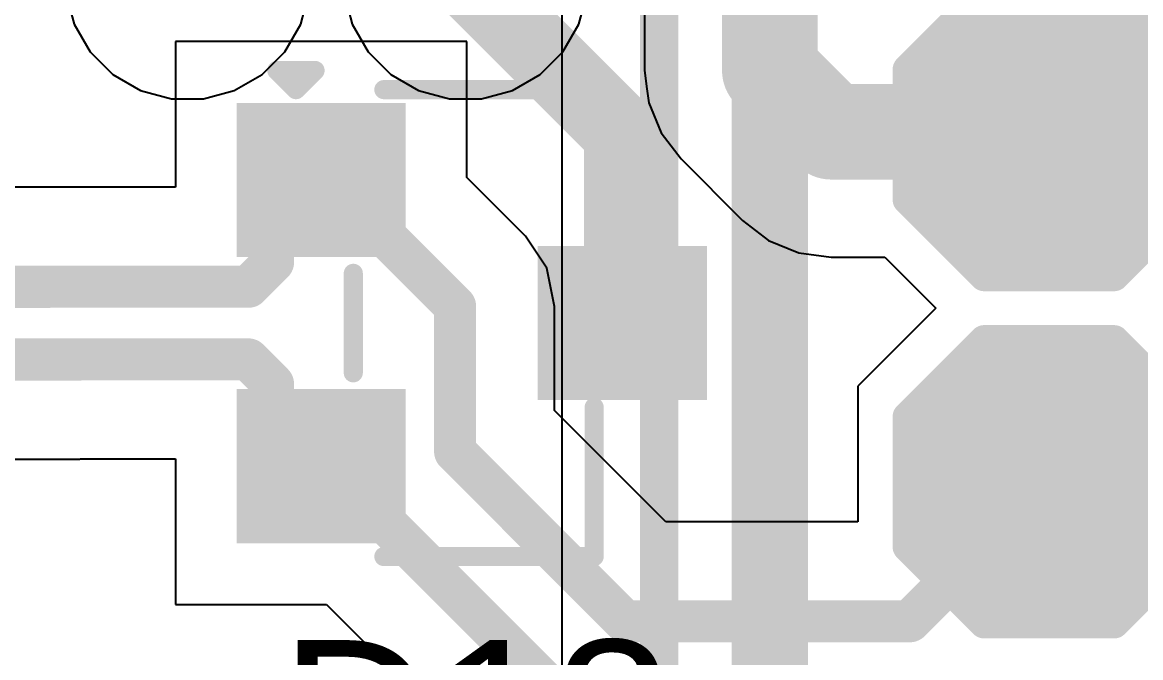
# Model space of a CAD drawing. Header units: inches. Extents: x -3 to 5437, y -3 to 5435.
# Drawn here: x 31.2 to 38.63, y 89.75 to 93.97 of the extents above; entities that cross this region are included whole.
import ezdxf

# ---------------------------------------------------------------- set-up
doc = ezdxf.new("R2010")
doc.units = ezdxf.units.IN
for name, color, linetype in [('Bottom Layer', 5, 'Continuous'), ('PWR', 76, 'Continuous'), ('Top Layer', 1, 'Continuous'), ('Top Overlay', 2, 'Continuous'), ('Top Paste', 8, 'Continuous'), ('Top Solder', 216, 'Continuous')]:
    doc.layers.add(name, color=color, linetype=linetype)
doc.styles.add('Arial', font='', dxfattribs={"height": 0.2})
doc.styles.get('Arial').set_extended_font_data('Arial')

# ---------------------------------------------------------------- blocks, each defined once
blk = doc.blocks.new('T__________90')
at = {"layer": 'Top Layer'}
blk.add_hatch(color=1, dxfattribs=at).paths.add_polyline_path([(0.381, 0.762), (-0.381, 0.762), (-0.762, 0.381), (-0.762, -0.381), (-0.381, -0.762), (0.381, -0.762), (0.762, -0.381), (0.762, 0.381)])
at = {"layer": 'Top Paste'}
blk.add_hatch(color=8, dxfattribs=at).paths.add_polyline_path([(0.381, 0.762), (-0.381, 0.762), (-0.762, 0.381), (-0.762, -0.381), (-0.381, -0.762), (0.381, -0.762), (0.762, -0.381), (0.762, 0.381)])
at = {"layer": 'Top Solder'}
blk.add_hatch(color=216, dxfattribs=at).paths.add_polyline_path([(0.4318, 0.8636), (-0.4318, 0.8636), (-0.8636, 0.4318), (-0.8636, -0.4318), (-0.4318, -0.8636), (0.4318, -0.8636), (0.8636, -0.4318), (0.8636, 0.4318)])
at = {"layer": 'Top Overlay'}
for points in [[(-0.9398, 0.4318, 0.2, 0.2, 0), (-0.4318, 0.9398, 0.2, 0.2, 0)], [(-0.4318, 0.9398, 0.2, 0.2, 0), (0.4318, 0.9398, 0.2, 0.2, 0)], [(0.4318, 0.9398, 0.2, 0.2, 0), (0.9398, 0.4318, 0.2, 0.2, 0)], [(-0.9398, -0.4318, 0.2, 0.2, 0), (-0.9398, 0.4318, 0.2, 0.2, 0)], [(0.9398, -0.4318, 0.2, 0.2, 0), (0.9398, 0.4318, 0.2, 0.2, 0)], [(-0.9398, -0.4318, 0.2, 0.2, 0), (-0.4318, -0.9398, 0.2, 0.2, 0)], [(0.4318, -0.9398, 0.2, 0.2, 0), (0.9398, -0.4318, 0.2, 0.2, 0)], [(-0.4318, -0.9398, 0.2, 0.2, 0), (0.4318, -0.9398, 0.2, 0.2, 0)]]:
    blk.add_lwpolyline(points, format="xyseb", dxfattribs=at)
for points in [[(-0.4818, 0.9398, 0.1, 0.1, 1), (-0.3818, 0.9398, 0.1, 0.1, 1)], [(-0.4818, 0.9398, 0.1, 0.1, 1), (-0.3818, 0.9398, 0.1, 0.1, 1)], [(0.3818, 0.9398, 0.1, 0.1, 1), (0.4818, 0.9398, 0.1, 0.1, 1)], [(0.3818, 0.9398, 0.1, 0.1, 1), (0.4818, 0.9398, 0.1, 0.1, 1)], [(-0.9898, 0.4318, 0.1, 0.1, 1), (-0.8898, 0.4318, 0.1, 0.1, 1)], [(-0.9898, 0.4318, 0.1, 0.1, 1), (-0.8898, 0.4318, 0.1, 0.1, 1)], [(0.8898, 0.4318, 0.1, 0.1, 1), (0.9898, 0.4318, 0.1, 0.1, 1)], [(0.8898, 0.4318, 0.1, 0.1, 1), (0.9898, 0.4318, 0.1, 0.1, 1)], [(-0.9898, -0.4318, 0.1, 0.1, 1), (-0.8898, -0.4318, 0.1, 0.1, 1)], [(-0.9898, -0.4318, 0.1, 0.1, 1), (-0.8898, -0.4318, 0.1, 0.1, 1)], [(0.8898, -0.4318, 0.1, 0.1, 1), (0.9898, -0.4318, 0.1, 0.1, 1)], [(0.8898, -0.4318, 0.1, 0.1, 1), (0.9898, -0.4318, 0.1, 0.1, 1)], [(-0.4818, -0.9398, 0.1, 0.1, 1), (-0.3818, -0.9398, 0.1, 0.1, 1)], [(-0.4818, -0.9398, 0.1, 0.1, 1), (-0.3818, -0.9398, 0.1, 0.1, 1)], [(0.3818, -0.9398, 0.1, 0.1, 1), (0.4818, -0.9398, 0.1, 0.1, 1)], [(0.3818, -0.9398, 0.1, 0.1, 1), (0.4818, -0.9398, 0.1, 0.1, 1)]]:
    blk.add_lwpolyline(points, format="xyseb", close=True, dxfattribs=at)
blk = doc.blocks.new('T__________91')
at = {"layer": 'Top Layer'}
blk.add_hatch(color=1, dxfattribs=at).paths.add_polyline_path([(0.381, 0.762), (-0.381, 0.762), (-0.762, 0.381), (-0.762, -0.381), (-0.381, -0.762), (0.381, -0.762), (0.762, -0.381), (0.762, 0.381)])
at = {"layer": 'Top Paste'}
blk.add_hatch(color=8, dxfattribs=at).paths.add_polyline_path([(0.381, 0.762), (-0.381, 0.762), (-0.762, 0.381), (-0.762, -0.381), (-0.381, -0.762), (0.381, -0.762), (0.762, -0.381), (0.762, 0.381)])
at = {"layer": 'Top Solder'}
blk.add_hatch(color=216, dxfattribs=at).paths.add_polyline_path([(0.4318, 0.8636), (-0.4318, 0.8636), (-0.8636, 0.4318), (-0.8636, -0.4318), (-0.4318, -0.8636), (0.4318, -0.8636), (0.8636, -0.4318), (0.8636, 0.4318)])
at = {"layer": 'Top Overlay'}
for points in [[(-0.9398, 0.4318, 0.2, 0.2, 0), (-0.4318, 0.9398, 0.2, 0.2, 0)], [(-0.4318, 0.9398, 0.2, 0.2, 0), (0.4318, 0.9398, 0.2, 0.2, 0)], [(0.4318, 0.9398, 0.2, 0.2, 0), (0.9398, 0.4318, 0.2, 0.2, 0)], [(-0.9398, -0.4318, 0.2, 0.2, 0), (-0.9398, 0.4318, 0.2, 0.2, 0)], [(0.9398, -0.4318, 0.2, 0.2, 0), (0.9398, 0.4318, 0.2, 0.2, 0)], [(-0.9398, -0.4318, 0.2, 0.2, 0), (-0.4318, -0.9398, 0.2, 0.2, 0)], [(0.4318, -0.9398, 0.2, 0.2, 0), (0.9398, -0.4318, 0.2, 0.2, 0)], [(-0.4318, -0.9398, 0.2, 0.2, 0), (0.4318, -0.9398, 0.2, 0.2, 0)]]:
    blk.add_lwpolyline(points, format="xyseb", dxfattribs=at)
for points in [[(-0.4818, 0.9398, 0.1, 0.1, 1), (-0.3818, 0.9398, 0.1, 0.1, 1)], [(-0.4818, 0.9398, 0.1, 0.1, 1), (-0.3818, 0.9398, 0.1, 0.1, 1)], [(0.3818, 0.9398, 0.1, 0.1, 1), (0.4818, 0.9398, 0.1, 0.1, 1)], [(0.3818, 0.9398, 0.1, 0.1, 1), (0.4818, 0.9398, 0.1, 0.1, 1)], [(-0.9898, 0.4318, 0.1, 0.1, 1), (-0.8898, 0.4318, 0.1, 0.1, 1)], [(-0.9898, 0.4318, 0.1, 0.1, 1), (-0.8898, 0.4318, 0.1, 0.1, 1)], [(0.8898, 0.4318, 0.1, 0.1, 1), (0.9898, 0.4318, 0.1, 0.1, 1)], [(0.8898, 0.4318, 0.1, 0.1, 1), (0.9898, 0.4318, 0.1, 0.1, 1)], [(-0.9898, -0.4318, 0.1, 0.1, 1), (-0.8898, -0.4318, 0.1, 0.1, 1)], [(-0.9898, -0.4318, 0.1, 0.1, 1), (-0.8898, -0.4318, 0.1, 0.1, 1)], [(0.8898, -0.4318, 0.1, 0.1, 1), (0.9898, -0.4318, 0.1, 0.1, 1)], [(0.8898, -0.4318, 0.1, 0.1, 1), (0.9898, -0.4318, 0.1, 0.1, 1)], [(-0.4818, -0.9398, 0.1, 0.1, 1), (-0.3818, -0.9398, 0.1, 0.1, 1)], [(-0.4818, -0.9398, 0.1, 0.1, 1), (-0.3818, -0.9398, 0.1, 0.1, 1)], [(0.3818, -0.9398, 0.1, 0.1, 1), (0.4818, -0.9398, 0.1, 0.1, 1)], [(0.3818, -0.9398, 0.1, 0.1, 1), (0.4818, -0.9398, 0.1, 0.1, 1)]]:
    blk.add_lwpolyline(points, format="xyseb", close=True, dxfattribs=at)
blk = doc.blocks.new('S___23_211')
at = {"layer": 'Top Layer'}
for points in [[(-0.41, 1.46), (0.41, 1.46), (0.41, 0.54), (-0.41, 0.54)], [(-1.36, -0.54), (-0.54, -0.54), (-0.54, -1.46), (-1.36, -1.46)], [(0.54, -0.54), (1.36, -0.54), (1.36, -1.46), (0.54, -1.46)]]:
    blk.add_hatch(color=1, dxfattribs=at).paths.add_polyline_path(points)
at = {"layer": 'Top Paste'}
for points in [[(-0.41, 1.46), (0.41, 1.46), (0.41, 0.54), (-0.41, 0.54)], [(-1.36, -0.54), (-0.54, -0.54), (-0.54, -1.46), (-1.36, -1.46)], [(0.54, -0.54), (1.36, -0.54), (1.36, -1.46), (0.54, -1.46)]]:
    blk.add_hatch(color=8, dxfattribs=at).paths.add_polyline_path(points)
at = {"layer": 'Top Solder'}
for points in [[(-0.5116, 1.5616), (0.5116, 1.5616), (0.5116, 0.4384), (-0.5116, 0.4384)], [(-1.4616, -0.4384), (-0.4384, -0.4384), (-0.4384, -1.5616), (-1.4616, -1.5616)], [(0.4384, -0.4384), (1.4616, -0.4384), (1.4616, -1.5616), (0.4384, -1.5616)]]:
    blk.add_hatch(color=216, dxfattribs=at).paths.add_polyline_path(points)
at = {"layer": 'Top Overlay'}
for points in [[(-1.5494, -0.5842, 0.127, 0.127, 0), (-1.5494, 0.8128, 0.127, 0.127, 0)], [(-0.5588, 0.8128, 0.127, 0.127, 0), (-1.5494, 0.8128, 0.127, 0.127, 0)], [(1.5494, 0.8128, 0.127, 0.127, 0), (0.5588, 0.8128, 0.127, 0.127, 0)], [(1.5494, -0.5842, 0.127, 0.127, 0), (1.5494, 0.8128, 0.127, 0.127, 0)], [(0.3302, -0.7874, 0.127, 0.127, 0), (-0.3302, -0.7874, 0.127, 0.127, 0)], [(-1.5494, -1.1684, 0.127, 0.127, 0), (-1.6764, -1.0414, 0.127, 0.127, 0)], [(-1.6764, -1.2954, 0.127, 0.127, 0), (-1.6764, -1.0414, 0.127, 0.127, 0)], [(-1.6764, -1.2954, 0.127, 0.127, 0), (-1.5494, -1.1684, 0.127, 0.127, 0)]]:
    blk.add_lwpolyline(points, format="xyseb", dxfattribs=at)
for points in [[(-1.5812, 0.8128, 0.0635, 0.0635, 1), (-1.5176, 0.8128, 0.0635, 0.0635, 1)], [(-1.5812, 0.8128, 0.0635, 0.0635, 1), (-1.5176, 0.8128, 0.0635, 0.0635, 1)], [(-0.5905, 0.8128, 0.0635, 0.0635, 1), (-0.5271, 0.8128, 0.0635, 0.0635, 1)], [(0.5271, 0.8128, 0.0635, 0.0635, 1), (0.5905, 0.8128, 0.0635, 0.0635, 1)], [(1.5176, 0.8128, 0.0635, 0.0635, 1), (1.5812, 0.8128, 0.0635, 0.0635, 1)], [(1.5176, 0.8128, 0.0635, 0.0635, 1), (1.5812, 0.8128, 0.0635, 0.0635, 1)], [(-1.5812, -0.5842, 0.0635, 0.0635, 1), (-1.5176, -0.5842, 0.0635, 0.0635, 1)], [(1.5176, -0.5842, 0.0635, 0.0635, 1), (1.5812, -0.5842, 0.0635, 0.0635, 1)], [(-0.3619, -0.7874, 0.0635, 0.0635, 1), (-0.2984, -0.7874, 0.0635, 0.0635, 1)], [(0.2984, -0.7874, 0.0635, 0.0635, 1), (0.3619, -0.7874, 0.0635, 0.0635, 1)], [(-1.7082, -1.0414, 0.0635, 0.0635, 1), (-1.6446, -1.0414, 0.0635, 0.0635, 1)], [(-1.7082, -1.0414, 0.0635, 0.0635, 1), (-1.6446, -1.0414, 0.0635, 0.0635, 1)], [(-1.5812, -1.1684, 0.0635, 0.0635, 1), (-1.5176, -1.1684, 0.0635, 0.0635, 1)], [(-1.5812, -1.1684, 0.0635, 0.0635, 1), (-1.5176, -1.1684, 0.0635, 0.0635, 1)], [(-1.7082, -1.2954, 0.0635, 0.0635, 1), (-1.6446, -1.2954, 0.0635, 0.0635, 1)], [(-1.7082, -1.2954, 0.0635, 0.0635, 1), (-1.6446, -1.2954, 0.0635, 0.0635, 1)]]:
    blk.add_lwpolyline(points, format="xyseb", close=True, dxfattribs=at)

msp = doc.modelspace()

# ---------------------------------------------------------------- linework, layer by layer
at = {"layer": 'Bottom Layer'}
msp.add_line((34.7856, 96.762), (34.7856, 86.0221), dxfattribs=at)
for points in [[(35.433, 86.0221, 0.254, 0.254, 0), (35.433, 97.2566, 0.254, 0.254, 0)], [(36.1681, 88.0367, 0.508, 0.508, 0), (36.1681, 95.7228, 0.508, 0.508, 0)]]:
    msp.add_lwpolyline(points, format="xyseb", dxfattribs=at)
at = {"layer": 'PWR'}
for p, q in [((31.4906, 94.1631), (31.5456, 93.9576)), ((33.0515, 93.9576), (33.1066, 94.1631)), ((33.3389, 94.1631), (33.394, 93.9576)), ((34.8999, 93.9576), (34.9549, 94.1631)), ((31.5456, 93.9576), (31.652, 93.7733)), ((32.9451, 93.7733), (33.0515, 93.9576)), ((33.394, 93.9576), (33.5004, 93.7733)), ((34.7935, 93.7733), (34.8999, 93.9576)), ((31.652, 93.7733), (31.8024, 93.6229)), ((32.7947, 93.6229), (32.9451, 93.7733)), ((33.5004, 93.7733), (33.6508, 93.6229)), ((34.6431, 93.6229), (34.7935, 93.7733)), ((31.8024, 93.6229), (31.9867, 93.5165)), ((32.6104, 93.5165), (32.7947, 93.6229)), ((33.6508, 93.6229), (33.8351, 93.5165)), ((34.4588, 93.5165), (34.6431, 93.6229)), ((31.9867, 93.5165), (32.1922, 93.4614)), ((32.1922, 93.4614), (32.4049, 93.4614)), ((32.4049, 93.4614), (32.6104, 93.5165)), ((33.8351, 93.5165), (34.0406, 93.4614)), ((34.0406, 93.4614), (34.2533, 93.4614)), ((34.2533, 93.4614), (34.4588, 93.5165))]:
    msp.add_line(p, q, dxfattribs=at)
at = {"layer": 'Top Layer'}
for p, q in [((35.3355, 94.7148), (35.3355, 93.6513)), ((34.1564, 93.8414), (32.2204, 93.8414)), ((32.2204, 93.8414), (32.2204, 92.8751)), ((34.1564, 92.9393), (34.1564, 93.8414)), ((35.3355, 93.6513), (35.3497, 93.5436)), ((35.3497, 93.5436), (35.3638, 93.4358)), ((35.3638, 93.4358), (35.447, 93.235)), ((35.447, 93.235), (35.5793, 93.0626)), ((35.5793, 93.0626), (35.9872, 92.6546)), ((31.3812, 92.8745), (30.2364, 92.8745)), ((31.3842, 92.8751), (31.3812, 92.8745)), ((32.2204, 92.8751), (31.3842, 92.8751)), ((34.5444, 92.5513), (34.1564, 92.9393)), ((35.9872, 92.6546), (36.1597, 92.5223)), ((34.6876, 92.3371), (34.5444, 92.5513)), ((36.1597, 92.5223), (36.3605, 92.4391)), ((36.3605, 92.4391), (36.576, 92.4108)), ((36.576, 92.4108), (36.9326, 92.4108)), ((36.9326, 92.4108), (37.271, 92.0723)), ((34.7378, 92.0843), (34.6876, 92.3371)), ((34.7378, 91.3937), (34.7378, 92.0843)), ((37.271, 92.0723), (36.7538, 91.5551)), ((36.7538, 91.5551), (36.7538, 90.6548)), ((35.4767, 90.6548), (34.7378, 91.3937)), ((30.2364, 91.0711), (31.5835, 91.0711)), ((31.5835, 91.0711), (31.5866, 91.0717)), ((31.5866, 91.0717), (32.2204, 91.0717)), ((32.2204, 91.0717), (32.2204, 90.1054)), ((36.7538, 90.6548), (35.4767, 90.6548)), ((32.2204, 90.1054), (33.2225, 90.1054)), ((33.2225, 90.1054), (34.283, 89.0449))]:
    msp.add_line(p, q, dxfattribs=at)
for points in [[(36.1681, 93.6513, 0.635, 0.635, 0), (36.1681, 95.7228, 0.635, 0.635, 0)], [(34.1469, 94.2694, 0.508, 0.508, 0), (35.1884, 93.228, 0.508, 0.508, 0)], [(36.1681, 93.6513, 0.635, 0.635, 0), (36.576, 93.2434, 0.635, 0.635, 0)], [(36.576, 93.2434, 0.635, 0.635, 0), (38.005, 93.2434, 0.635, 0.635, 0)], [(35.1884, 91.9734, 0.508, 0.508, 0), (35.1884, 93.228, 0.508, 0.508, 0)], [(38.005, 93.2434, 0.254, 0.254, 0), (38.0238, 93.2246, 0.254, 0.254, 0)], [(32.8681, 92.6531, 0.2794, 0.2794, 0), (33.1384, 92.9234, 0.2794, 0.2794, 0)], [(33.1384, 92.9234, 0.2794, 0.2794, 0), (33.2384, 92.9234, 0.2794, 0.2794, 0)], [(33.2384, 92.9234, 0.2794, 0.2794, 0), (34.0775, 92.0843, 0.2794, 0.2794, 0)], [(32.8681, 92.3784, 0.2794, 0.2794, 0), (32.8681, 92.6531, 0.2794, 0.2794, 0)], [(32.7044, 92.2147, 0.2794, 0.2794, 0), (32.8681, 92.3784, 0.2794, 0.2794, 0)], [(29.8529, 92.2141, 0.2794, 0.2794, 0), (31.3836, 92.2141, 0.2794, 0.2794, 0)], [(31.3836, 92.2141, 0.2794, 0.2794, 0), (31.3842, 92.2147, 0.2794, 0.2794, 0)], [(31.3842, 92.2147, 0.2794, 0.2794, 0), (32.7044, 92.2147, 0.2794, 0.2794, 0)], [(34.0775, 91.1202, 0.2794, 0.2794, 0), (34.0775, 92.0843, 0.2794, 0.2794, 0)], [(29.8529, 91.7315, 0.2794, 0.2794, 0), (31.5835, 91.7315, 0.2794, 0.2794, 0)], [(31.5835, 91.7315, 0.2794, 0.2794, 0), (31.5841, 91.7321, 0.2794, 0.2794, 0)], [(31.5841, 91.7321, 0.2794, 0.2794, 0), (32.7044, 91.7321, 0.2794, 0.2794, 0)], [(32.7044, 91.7321, 0.2794, 0.2794, 0), (32.8681, 91.5684, 0.2794, 0.2794, 0)], [(32.8681, 91.2937, 0.2794, 0.2794, 0), (32.8681, 91.5684, 0.2794, 0.2794, 0)], [(32.8681, 91.2937, 0.2794, 0.2794, 0), (33.3356, 90.8262, 0.2794, 0.2794, 0)], [(34.0775, 91.1202, 0.2794, 0.2794, 0), (35.2032, 89.9944, 0.2794, 0.2794, 0)], [(37.0981, 89.9944, 0.2794, 0.2794, 0), (38.0238, 90.9201, 0.2794, 0.2794, 0)], [(38.0238, 90.9201, 0.2794, 0.2794, 0), (38.0481, 90.9201, 0.2794, 0.2794, 0)], [(38.0481, 90.9201, 0.2794, 0.2794, 0), (38.7881, 90.1801, 0.2794, 0.2794, 0)], [(33.3356, 90.8262, 0.2794, 0.2794, 0), (33.4356, 90.8262, 0.2794, 0.2794, 0)], [(33.4356, 90.8262, 0.2794, 0.2794, 0), (34.75, 89.5118, 0.2794, 0.2794, 0)], [(35.2032, 89.9944, 0.2794, 0.2794, 0), (37.0981, 89.9944, 0.2794, 0.2794, 0)]]:
    msp.add_lwpolyline(points, format="xyseb", dxfattribs=at)
for points in [[(36.0093, 93.6513, 0.3175, 0.3175, 1), (36.3268, 93.6513, 0.3175, 0.3175, 1)], [(36.0093, 93.6513, 0.3175, 0.3175, 1), (36.3268, 93.6513, 0.3175, 0.3175, 1)], [(36.4173, 93.2434, 0.3175, 0.3175, 1), (36.7347, 93.2434, 0.3175, 0.3175, 1)], [(36.4173, 93.2434, 0.3175, 0.3175, 1), (36.7347, 93.2434, 0.3175, 0.3175, 1)], [(37.8462, 93.2434, 0.3175, 0.3175, 1), (38.1637, 93.2434, 0.3175, 0.3175, 1)], [(35.0614, 93.228, 0.254, 0.254, 1), (35.3154, 93.228, 0.254, 0.254, 1)], [(35.0614, 93.228, 0.254, 0.254, 1), (35.3154, 93.228, 0.254, 0.254, 1)], [(37.9415, 93.2434, 0.127, 0.127, 1), (38.0685, 93.2434, 0.127, 0.127, 1)], [(37.9603, 93.2246, 0.127, 0.127, 1), (38.0873, 93.2246, 0.127, 0.127, 1)], [(33.0685, 92.9234, 0.1397, 0.1397, 1), (33.2082, 92.9234, 0.1397, 0.1397, 1)], [(33.0685, 92.9234, 0.1397, 0.1397, 1), (33.2082, 92.9234, 0.1397, 0.1397, 1)], [(33.1685, 92.9234, 0.1397, 0.1397, 1), (33.3082, 92.9234, 0.1397, 0.1397, 1)], [(33.1685, 92.9234, 0.1397, 0.1397, 1), (33.3082, 92.9234, 0.1397, 0.1397, 1)], [(32.7982, 92.6531, 0.1397, 0.1397, 1), (32.9379, 92.6531, 0.1397, 0.1397, 1)], [(32.7982, 92.6531, 0.1397, 0.1397, 1), (32.9379, 92.6531, 0.1397, 0.1397, 1)], [(32.7982, 92.3784, 0.1397, 0.1397, 1), (32.9379, 92.3784, 0.1397, 0.1397, 1)], [(32.7982, 92.3784, 0.1397, 0.1397, 1), (32.9379, 92.3784, 0.1397, 0.1397, 1)], [(31.3138, 92.2141, 0.1397, 0.1397, 1), (31.4535, 92.2141, 0.1397, 0.1397, 1)], [(31.3138, 92.2141, 0.1397, 0.1397, 1), (31.4535, 92.2141, 0.1397, 0.1397, 1)], [(31.3144, 92.2147, 0.1397, 0.1397, 1), (31.4541, 92.2147, 0.1397, 0.1397, 1)], [(31.3144, 92.2147, 0.1397, 0.1397, 1), (31.4541, 92.2147, 0.1397, 0.1397, 1)], [(32.6346, 92.2147, 0.1397, 0.1397, 1), (32.7743, 92.2147, 0.1397, 0.1397, 1)], [(32.6346, 92.2147, 0.1397, 0.1397, 1), (32.7743, 92.2147, 0.1397, 0.1397, 1)], [(34.0076, 92.0843, 0.1397, 0.1397, 1), (34.1473, 92.0843, 0.1397, 0.1397, 1)], [(34.0076, 92.0843, 0.1397, 0.1397, 1), (34.1473, 92.0843, 0.1397, 0.1397, 1)], [(35.0614, 91.9734, 0.254, 0.254, 1), (35.3154, 91.9734, 0.254, 0.254, 1)], [(31.5137, 91.7315, 0.1397, 0.1397, 1), (31.6534, 91.7315, 0.1397, 0.1397, 1)], [(31.5137, 91.7315, 0.1397, 0.1397, 1), (31.6534, 91.7315, 0.1397, 0.1397, 1)], [(31.5143, 91.7321, 0.1397, 0.1397, 1), (31.654, 91.7321, 0.1397, 0.1397, 1)], [(31.5143, 91.7321, 0.1397, 0.1397, 1), (31.654, 91.7321, 0.1397, 0.1397, 1)], [(32.6346, 91.7321, 0.1397, 0.1397, 1), (32.7743, 91.7321, 0.1397, 0.1397, 1)], [(32.6346, 91.7321, 0.1397, 0.1397, 1), (32.7743, 91.7321, 0.1397, 0.1397, 1)], [(32.7982, 91.5684, 0.1397, 0.1397, 1), (32.9379, 91.5684, 0.1397, 0.1397, 1)], [(32.7982, 91.5684, 0.1397, 0.1397, 1), (32.9379, 91.5684, 0.1397, 0.1397, 1)], [(32.7982, 91.2937, 0.1397, 0.1397, 1), (32.9379, 91.2937, 0.1397, 0.1397, 1)], [(32.7982, 91.2937, 0.1397, 0.1397, 1), (32.9379, 91.2937, 0.1397, 0.1397, 1)], [(34.0076, 91.1202, 0.1397, 0.1397, 1), (34.1473, 91.1202, 0.1397, 0.1397, 1)], [(34.0076, 91.1202, 0.1397, 0.1397, 1), (34.1473, 91.1202, 0.1397, 0.1397, 1)], [(37.9539, 90.9201, 0.1397, 0.1397, 1), (38.0936, 90.9201, 0.1397, 0.1397, 1)], [(37.9539, 90.9201, 0.1397, 0.1397, 1), (38.0936, 90.9201, 0.1397, 0.1397, 1)], [(37.9782, 90.9201, 0.1397, 0.1397, 1), (38.1179, 90.9201, 0.1397, 0.1397, 1)], [(37.9782, 90.9201, 0.1397, 0.1397, 1), (38.1179, 90.9201, 0.1397, 0.1397, 1)], [(33.2658, 90.8262, 0.1397, 0.1397, 1), (33.4055, 90.8262, 0.1397, 0.1397, 1)], [(33.2658, 90.8262, 0.1397, 0.1397, 1), (33.4055, 90.8262, 0.1397, 0.1397, 1)], [(33.3658, 90.8262, 0.1397, 0.1397, 1), (33.5055, 90.8262, 0.1397, 0.1397, 1)], [(33.3658, 90.8262, 0.1397, 0.1397, 1), (33.5055, 90.8262, 0.1397, 0.1397, 1)], [(35.1333, 89.9944, 0.1397, 0.1397, 1), (35.273, 89.9944, 0.1397, 0.1397, 1)], [(35.1333, 89.9944, 0.1397, 0.1397, 1), (35.273, 89.9944, 0.1397, 0.1397, 1)], [(37.0283, 89.9944, 0.1397, 0.1397, 1), (37.168, 89.9944, 0.1397, 0.1397, 1)], [(37.0283, 89.9944, 0.1397, 0.1397, 1), (37.168, 89.9944, 0.1397, 0.1397, 1)]]:
    msp.add_lwpolyline(points, format="xyseb", close=True, dxfattribs=at)

# ---------------------------------------------------------------- block references
for name, p in [('T__________90', (38.0238, 93.2246)), ('T__________91', (38.0238, 90.9201))]:
    msp.add_blockref(name, p)
at = {"rotation": 270}
msp.add_blockref('S___23_211', (34.1884, 91.9734), dxfattribs=at)

# ---------------------------------------------------------------- texts
at = {"layer": 'Top Overlay', "style": 'Arial'}
msp.add_text('D18', height=1.016, dxfattribs=at).set_placement((32.9148, 88.8533))

doc.saveas('drawing.dxf')
